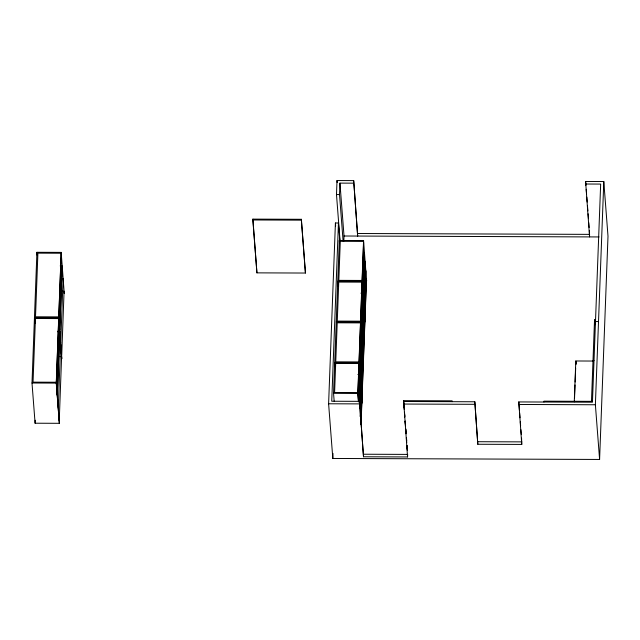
<?xml version="1.0" encoding="UTF-8"?>
<svg xmlns="http://www.w3.org/2000/svg" width="640" height="640" viewBox="0 0 640 640"><rect width="100%" height="100%" fill="white"/><g stroke="black" fill="none" stroke-linecap="round" stroke-linejoin="round"><path stroke-width="0.96" d="M58.68 318.584L35.44 318.496L33.04 382.152L56.288 382.24L59.344 423.312L35.096 423.216L32 383L36.92 252.296L61.176 252.384L64.24 293.448L64.272 292.6M35.096 423.216L35.208 420.248M59.344 423.312L56.256 383.088L61.176 252.384M56.328 382.792L58.728 319.136M58.784 317.44L61.184 253.784M57.256 394.912L59.656 331.256L57.736 331.248M59.72 329.56L62.12 265.904L60.192 265.896M57.304 395.464L59.696 331.808L57.776 331.8M59.76 330.112L62.16 266.456M58.28 408.136L60.632 343.928M60.736 342.784L63.096 278.576L61.128 278.568M59.248 420.808L61.608 356.6L59.672 356.592M61.712 355.456L64.072 291.248L62.128 291.24M252.856 219.968L252.888 219.12L301.392 219.296L305.432 273.04L256.928 272.864L252.856 219.968L301.36 220.152L305.432 273.04M256.928 272.864L252.888 219.12M301.36 220.152L301.392 219.296M589.368 230.448L589.576 236.912L585.6 181.472L603.792 181.536L608 236.224L599.592 459.448L332.816 458.464L328.608 403.776L335.416 222.992L338.448 223L339.816 240.768M340.064 240.952L336.488 194.56L337.016 180.552L353.688 180.616L357.664 236.056L353.688 180.616M338.448 223L331.736 401.24L359.528 401.344L363.504 456.776L407.56 456.944L407.656 454.4L363.6 454.232M343.088 240.968L339.52 194.568L339.952 183.112L353.592 183.16M334.168 401.176L333.552 393.24L339.312 240.472L363.56 240.56L366.584 281.08L366.616 280.232M332.816 458.464L333.008 453.48M343.832 240.984L344.024 236.008L339.952 183.112M358.416 401.264L357.808 393.328L363.56 240.56M357.912 393.8L359.016 364.512M359.072 363.032L360.544 323.992M360.608 322.288L362.08 283.248M362.144 281.552L363.616 242.512M358.752 401.76L359.784 374.432L357.848 374.424M359.84 372.952L361.304 333.904M361.368 332.208L362.84 293.168L360.904 293.16M362.904 291.472L364.376 252.424M358.872 401.888L359.864 375.536M359.92 374.048L361.392 335.008M361.456 333.312L362.928 294.272M362.992 292.568L364.464 253.528M363.504 456.776L359.528 401.344M359.544 407.648L360.456 383.248M360.512 381.76L361.984 342.72M362.048 341.024L363.52 301.984M363.584 300.288L365.056 261.24M359.664 407.776L360.544 384.352M360.6 382.864L362.072 343.824M362.136 342.128L363.608 303.08M363.672 301.384L365.136 262.344M360.216 416.464L361.136 392.064M361.192 390.576L362.664 351.536M362.728 349.84L364.2 310.8M364.264 309.104L365.736 270.056M360.344 416.592L361.224 393.168M361.28 391.68L362.752 352.64M362.816 350.944L364.28 311.896M364.344 310.2L365.816 271.16M360.936 424.304L361.816 400.88M361.872 399.392L363.344 360.352M363.408 358.656L364.88 319.616M364.944 317.912L366.408 278.872M361.056 424.432L361.904 401.984M361.96 400.496L363.424 361.456M363.488 359.76L364.96 320.712M365.024 319.016L366.496 279.976M362.04 401.6L361.984 403.08L358.936 363.416L335.688 363.328L334.592 392.608L357.832 392.696L358.528 401.728M407.56 456.944L403.616 400.656L452.12 400.832L452.088 401.68M521.568 438.152L521.76 444.424L477.8 444.256L474.824 401.768L403.584 401.504L404.192 409.336M477.8 444.256L474.824 401.768M521.76 444.424L518.784 401.928L592.448 402.2L600.664 184.072L585.504 184.016M543.944 402.024L543.976 401.176L592.48 401.352M574.272 401.792L575.808 360.984L593.208 361.048M574.544 397.912L575.032 384.976M575.144 381.992L575.672 368.056M575.8 364.632L575.896 362.088M591.472 401.352L594.536 319.872L595.552 319.872M599.592 459.448L595.384 404.76L603.792 181.536M336.488 194.56L339.52 194.568M357.76 233.512L589.672 234.368M344.024 236.008L599.048 236.944M363.528 241.408L340.288 241.32L338.816 280.36L362.056 280.448L365.048 321.816L362.024 281.296L337.776 281.208L338.152 286.168M61.144 253.232L37.904 253.144L35.504 316.8L58.744 316.888L61.776 358.808L58.712 317.736L34.464 317.648L34.912 323.528M361.992 282.144L338.752 282.064L337.28 321.104L360.528 321.192L363.512 362.56L360.496 322.04L336.24 321.952M595.488 321.56L598.52 321.568M360.464 322.888L337.216 322.8L335.744 361.84L358.992 361.928L362.008 402.448M593.008 360.608L594.016 360.616M358.96 362.776L334.704 362.688L335.008 366.656M32 383L56.256 383.088M333.552 393.24L357.808 393.328M328.608 403.776L359.432 403.888M403.488 404.048L474.728 404.312M518.688 404.472L595.384 404.76M477.896 441.712L521.856 441.872M585.6 181.472L585.904 185.392M586.208 189.312L586.584 194.208M586.808 197.144L587.184 202.04M587.488 205.96L587.864 210.856M588.088 213.792L588.464 218.696M588.768 222.608L589.144 227.512M594.536 319.872L594.92 324.768M575.808 360.984L576.04 364.032M518.784 401.928L519.392 409.864M519.624 412.84L520.008 417.8M520.312 421.76L520.616 425.728M520.92 429.696L521.288 434.432M403.616 400.656L404.144 407.512M404.52 412.408L404.824 416.328M405.2 421.224L405.424 424.16M405.8 429.056L406.104 432.976M406.48 437.872L406.704 440.816M407.088 445.712L407.384 449.632M404.416 412.28L404.792 417.176M405.096 421.096L405.472 425.992M405.696 428.928L406.072 433.824M406.376 437.744L406.752 442.64M406.976 445.584L407.352 450.48M337.016 180.552L337.168 182.544M339.312 240.472L339.536 243.448M335.416 222.992L335.648 225.952M36.92 252.296L37.152 255.232"/></g></svg>
